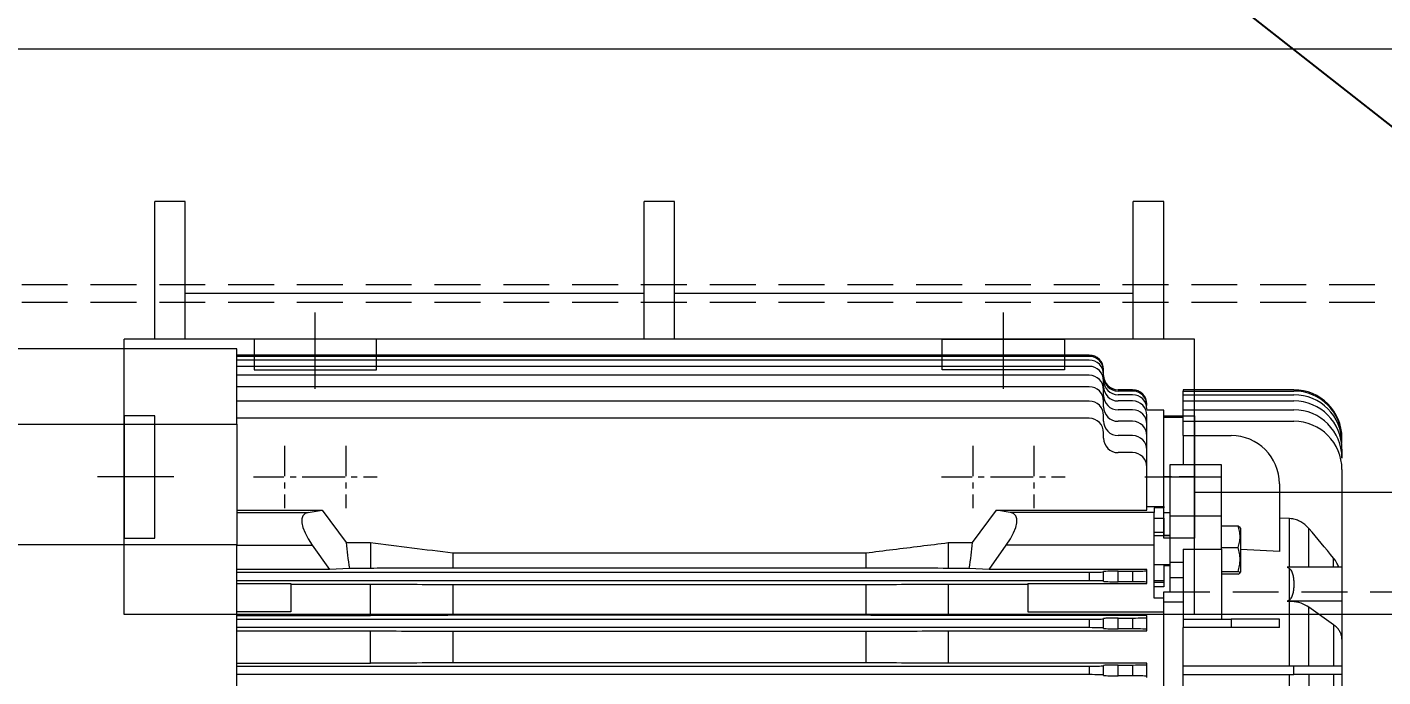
# Model space of a CAD drawing. Header units: millimetres. Extents: x -1229 to 6348, y -522 to 5252.
# Drawn here: x 489 to 1052, y 3184 to 3453 of the extents above; entities that cross this region are included whole.
import ezdxf

# ---------------------------------------------------------------- set-up
doc = ezdxf.new("R2010")
doc.units = ezdxf.units.MM
doc.header["$LTSCALE"] = 25.4
for name, pattern in [('CENTER', [2, 1.25, -0.25, 0.25, -0.25]), ('CENTERX2', [0.8, 0.5, -0.1, 0.1, -0.1]), ('HIDDEN', [0.375, 0.25, -0.125])]:
    doc.linetypes.add(name, pattern=pattern)
doc.layers.get('Defpoints').update_dxf_attribs({"lineweight": 5})
for name, color, linetype, lineweight in [('Centerline', 5, 'CENTERX2', 5), ('CL', 1, 'CENTER', 5), ('HID2', 3, 'HIDDEN', 5), ('TEXT', 104, 'Continuous', 5)]:
    doc.layers.add(name, color=color, linetype=linetype, lineweight=lineweight)
doc.styles.get("Standard").update_dxf_attribs({"font": 'arial.ttf'})
doc.dimstyles.new('STANDARD 2 PLCS$3', dxfattribs={"dimtxt": 25.4, "dimasz": 12.7, "dimexe": 4.572, "dimexo": 1.5875, "dimgap": 2.286, "dimtad": 0, "dimtih": 1, "dimtoh": 1, "dimzin": 4, "dimdsep": 46, "dimtxsty": 'Standard', "dimcen": 2.286, "dimaunit": 1, "dimadec": 0, "dimazin": 1, "dimtfac": 1, "dimtofl": 0, "dimtmove": 1, "dimatfit": 3, "dimfxl": 25.4, "dimtolj": 1, "dimtzin": 4, "dimarcsym": 0})

# ---------------------------------------------------------------- blocks, each defined once
blk = doc.blocks.new('HHI 365TS TOP VIEW')
at = {"color": 7, "linetype": 'Continuous', "lineweight": 5}
for p, q in [((-575.2, 231), (-755.2, 231)), ((-575.2, 199.67), (-575.2, 231)), ((-221.2, 228.4), (-575.2, 228.4)), ((-221.2, 227.88), (-575.2, 227.88)), ((-221.2, 226.33), (-575.2, 226.33)), ((-221.2, 223.73), (-575.2, 223.73)), ((-221.2, 220.05), (-575.2, 220.05)), ((-215.2, 221.88), (-215.2, 222.4)), ((-215.2, 220.33), (-215.2, 221.88)), ((-215.2, 217.94), (-215.2, 220.33)), ((-221.2, 215.26), (-575.2, 215.26)), ((-215.2, 215.35), (-215.2, 217.73)), ((-215.2, 211.68), (-215.2, 214.05)), ((-203.2, 214), (-209.2, 214)), ((-136.2, 214), (-182.2, 214)), ((-182.2, 214), (-182.2, 213.49)), ((-221.2, 209.33), (-575.2, 209.33)), ((-215.2, 206.92), (-215.2, 209.26)), ((-203.2, 213.49), (-209.2, 213.49)), ((-203.2, 211.94), (-209.2, 211.94)), ((-203.2, 209.35), (-209.2, 209.35)), ((-182.2, 211.94), (-182.2, 213.49)), ((-182.2, 213.49), (-136.2, 213.49)), ((-182.2, 209.35), (-182.2, 211.94)), ((-182.2, 211.94), (-136.2, 211.94)), ((-182.2, 205.68), (-182.2, 209.35)), ((-182.2, 209.35), (-136.2, 209.35)), ((-215.2, 201.01), (-215.2, 203.33)), ((-203.2, 205.68), (-209.2, 205.68)), ((-190.2, 205.5), (-197.2, 205.5)), ((-197.2, 199.68), (-197.2, 203.35)), ((-190.2, 165.5), (-190.2, 205.5)), ((-182.2, 200.92), (-182.2, 205.68)), ((-182.2, 205.68), (-136.2, 205.68)), ((-755.2, 199.67), (-575.2, 199.67)), ((-221.2, 202.18), (-575.2, 202.18)), ((-575.2, 199.67), (-575.2, 149.65)), ((-203.2, 200.92), (-209.2, 200.92)), ((-197.2, 194.92), (-197.2, 199.68)), ((-182.2, 202.5), (-190.2, 202.5)), ((-182.2, 195.01), (-182.2, 200.92)), ((-182.2, 200.92), (-136.2, 200.92)), ((-215.2, 193.9), (-215.2, 196.18)), ((-203.2, 195.01), (-209.2, 195.01)), ((-197.2, 189.01), (-197.2, 194.92)), ((-182.2, 195.01), (-162.2, 195.01)), ((-182.2, 195.01), (-182.2, 182.81)), ((-203.2, 187.9), (-209.2, 187.9)), ((-197.2, 181.9), (-197.2, 189.01)), ((-116.2, 189.35), (-116.2, 185.68)), ((-197.2, 163.96), (-197.2, 181.9)), ((-166.2, 182.81), (-187.7, 182.81)), ((-187.7, 182.81), (-187.7, 161.6)), ((-166.2, 161.6), (-166.2, 182.81)), ((-116.2, 180.92), (-116.2, 140.36)), ((-142.2, 175.01), (-142.2, 146.9)), ((-575.2, 163.96), (-539.73, 163.96)), ((-545.48, 163.08), (-539.73, 163.96)), ((-539.73, 163.96), (-529.73, 150.55)), ((-269.67, 150.55), (-259.67, 163.96)), ((-253.92, 163.08), (-259.67, 163.96)), ((-259.67, 163.96), (-197.2, 163.96)), ((-197.2, 165.5), (-190.2, 165.5)), ((-190.2, 165.01), (-194.2, 165.01)), ((-194.2, 165.01), (-194.2, 163.08)), ((-190.2, 165.5), (-190.2, 165.01)), ((-190.2, 162.95), (-190.2, 165.01)), ((-575.2, 163.08), (-545.48, 163.08)), ((-194.2, 163.08), (-253.92, 163.08)), ((-194.2, 149.45), (-194.2, 163.08)), ((-194.2, 160.74), (-190.2, 160.74)), ((-187.7, 162.95), (-190.2, 162.95)), ((-190.2, 160.74), (-190.2, 153.66)), ((-187.7, 161.6), (-187.7, 142.47)), ((-166.2, 161.6), (-187.7, 161.6)), ((-166.2, 147.79), (-166.2, 161.6)), ((-137.92, 160.52), (-142.2, 160.72)), ((-137.92, 140.33), (-137.92, 160.52)), ((-194.2, 154.84), (-190.2, 154.84)), ((-187.7, 153.43), (-194.2, 153.43)), ((-190.2, 153.66), (-187.7, 153.66)), ((-190.2, 153.43), (-190.2, 153.66)), ((-166.2, 157.46), (-159.34, 157.46)), ((-158.2, 156.43), (-158.54, 157.01)), ((-158.2, 147.43), (-158.2, 156.43)), ((-129.92, 140.36), (-129.92, 156.38)), ((-575.2, 149.65), (-755.2, 149.65)), ((-575.2, -149.65), (-575.2, 149.65)), ((-575.2, 149.45), (-543.8, 149.45)), ((-543.8, 149.45), (-536.71, 139.45)), ((-529.73, 150.55), (-519.7, 150.55)), ((-519.7, 150.55), (-519.7, 139.87)), ((-279.7, 150.55), (-269.67, 150.55)), ((-279.7, 150.55), (-279.7, 139.87)), ((-262.69, 139.45), (-255.6, 149.45)), ((-194.2, 149.45), (-255.6, 149.45)), ((-194.2, 127.46), (-194.2, 149.45)), ((-182.2, 147.79), (-166.2, 147.79)), ((-182.2, 147.79), (-182.2, 118.75)), ((-166.2, 148.58), (-159.34, 148.58)), ((-166.2, 147.79), (-166.2, 118.75)), ((-142.2, 146.9), (-158.2, 147.72)), ((-158.2, 138.43), (-158.2, 147.43)), ((-485.41, 146.3), (-485.41, 140.01)), ((-485.41, 146.3), (-313.99, 146.3)), ((-313.99, 146.3), (-313.99, 140.01)), ((-194.2, 141.43), (-187.7, 141.43)), ((-190.2, 141.43), (-190.2, 140.93)), ((-190.2, 140.93), (-190.2, 132.23)), ((-187.7, 140.93), (-190.2, 140.93)), ((-187.7, 142.47), (-182.2, 142.47)), ((-187.7, 142.47), (-187.7, 136.12)), ((-119.71, 140.36), (-119.71, 144.15)), ((-536.71, 139.45), (-575.2, 139.45)), ((-575.2, 138.25), (-221.2, 138.25)), ((-528.41, 139.87), (-536.71, 139.45)), ((-519.7, 139.87), (-528.41, 139.87)), ((-313.99, 140.01), (-485.41, 140.01)), ((-270.99, 139.87), (-279.7, 139.87)), ((-262.69, 139.45), (-270.99, 139.87)), ((-197.2, 139.45), (-262.69, 139.45)), ((-221.2, 138.25), (-221.2, 134.75)), ((-215.2, 138.44), (-215.2, 138.51)), ((-215.2, 134.56), (-215.2, 138.44)), ((-209.2, 138.7), (-203.2, 138.7)), ((-209.2, 134.3), (-209.2, 138.7)), ((-203.2, 138.7), (-203.2, 134.3)), ((-197.2, 138.89), (-197.2, 139.45)), ((-197.2, 134.11), (-197.2, 138.89)), ((-187.7, 136.12), (-182.2, 136.12)), ((-187.7, 136.12), (-187.7, 130.07)), ((-166.2, 138.56), (-159.34, 138.56)), ((-159.34, 137.41), (-166.2, 137.41)), ((-158.54, 137.85), (-158.2, 138.43)), ((-139, 140.36), (-137.92, 139.75)), ((-116.2, 140.36), (-139, 140.36)), ((-137.92, 126.83), (-137.92, 139.75)), ((-116.2, 140.36), (-116.2, 126.22)), ((-221.2, 134.75), (-575.2, 134.75)), ((-575.2, 133.56), (-552.7, 133.56)), ((-552.7, 133.56), (-552.7, 121.82)), ((-552.7, 133.31), (-519.7, 133.31)), ((-519.7, 120.24), (-519.7, 133.31)), ((-485.41, 133.19), (-313.99, 133.19)), ((-485.41, 133.19), (-485.41, 120.37)), ((-313.99, 133.19), (-313.99, 120.37)), ((-279.7, 133.31), (-279.7, 120.24)), ((-279.7, 133.31), (-246.7, 133.31)), ((-246.7, 133.56), (-197.2, 133.56)), ((-246.7, 133.56), (-246.7, 121.82)), ((-215.2, 134.49), (-215.2, 134.56)), ((-203.2, 134.3), (-209.2, 134.3)), ((-197.2, 133.56), (-197.2, 134.11)), ((-194.2, 134.88), (-190.2, 134.88)), ((-190.2, 134.06), (-194.2, 134.06)), ((-190.2, 132.23), (-194.2, 132.23)), ((-190.2, 130.07), (-187.7, 130.07)), ((-190.2, 127.46), (-190.2, 130.07)), ((-190.2, 127.46), (-194.2, 127.46)), ((-190.2, 121.82), (-190.2, 127.46)), ((-182.2, 125.8), (-190.2, 125.8)), ((-137.92, 126.83), (-139, 126.22)), ((-139, 126.22), (-137.92, 126.19)), ((-116.2, 126.22), (-139, 126.22)), ((-137.92, 99.25), (-137.92, 126.19)), ((-116.2, 126.22), (-116.2, 110.47)), ((-552.7, 121.82), (-575.2, 121.82)), ((-575.2, 120.24), (-519.7, 120.24)), ((-575.2, 118.75), (-221.2, 118.75)), ((-313.99, 120.37), (-485.41, 120.37)), ((-197.2, 120.24), (-279.7, 120.24)), ((-246.7, 121.82), (-190.2, 121.82)), ((-221.2, 118.75), (-221.2, 115.25)), ((-215.2, 118.96), (-215.2, 119.04)), ((-215.2, 115.04), (-215.2, 118.96)), ((-209.2, 119.25), (-203.2, 119.25)), ((-209.2, 114.75), (-209.2, 119.25)), ((-203.2, 119.25), (-203.2, 114.75)), ((-197.2, 119.46), (-197.2, 120.24)), ((-197.2, 114.54), (-197.2, 119.46)), ((-190.2, -121.82), (-190.2, 121.82)), ((-182.2, 118.75), (-182.2, 115.25)), ((-182.2, 118.75), (-162.2, 118.75)), ((-162.2, 118.75), (-162.2, 115.25)), ((-142.2, 118.75), (-162.2, 118.75)), ((-142.2, 115.25), (-142.2, 118.75)), ((-129.92, 99.25), (-129.92, 123.71)), ((-119.71, 116.48), (-129.92, 123.71)), ((-221.2, 115.25), (-575.2, 115.25)), ((-575.2, 113.91), (-519.7, 113.91)), ((-519.7, 100.51), (-519.7, 113.91)), ((-485.41, 113.79), (-313.99, 113.79)), ((-485.41, 113.79), (-485.41, 100.63)), ((-313.99, 113.79), (-313.99, 100.63)), ((-279.7, 113.91), (-197.2, 113.91)), ((-279.7, 113.91), (-279.7, 100.51)), ((-215.2, 114.96), (-215.2, 115.04)), ((-203.2, 114.75), (-209.2, 114.75)), ((-197.2, 113.91), (-197.2, 114.54)), ((-182.2, 99.25), (-182.2, 115.25)), ((-162.2, 115.25), (-182.2, 115.25)), ((-142.2, 115.25), (-162.2, 115.25)), ((-119.71, 116.48), (-119.71, 99.25)), ((-575.2, 100.51), (-519.7, 100.51)), ((-575.2, 99.25), (-221.2, 99.25)), ((-221.2, 95.75), (-575.2, 95.75)), ((-313.99, 100.63), (-485.41, 100.63)), ((-197.2, 100.51), (-279.7, 100.51)), ((-221.2, 99.25), (-221.2, 95.75)), ((-215.2, 99.46), (-215.2, 99.54)), ((-215.2, 95.54), (-215.2, 99.46)), ((-209.2, 99.75), (-203.2, 99.75)), ((-209.2, 95.25), (-209.2, 99.75)), ((-203.2, 99.75), (-203.2, 95.25)), ((-197.2, 99.96), (-197.2, 100.51)), ((-197.2, 95.04), (-197.2, 99.96)), ((-136.2, 99.25), (-182.2, 99.25)), ((-182.2, 95.75), (-182.2, 99.25)), ((-182.2, 79.75), (-182.2, 95.75)), ((-182.2, 95.75), (-136.2, 95.75)), ((-137.92, 79.75), (-137.92, 95.75)), ((-136.2, 95.75), (-136.2, 99.25)), ((-116.2, 99.25), (-136.2, 99.25)), ((-116.2, 95.75), (-136.2, 95.75)), ((-129.92, 95.75), (-129.92, 79.75)), ((-119.71, 95.75), (-119.71, 79.75)), ((-116.2, 99.25), (-116.2, 95.75)), ((-215.2, 95.46), (-215.2, 95.54)), ((-203.2, 95.25), (-209.2, 95.25)), ((-197.2, 94.6), (-197.2, 95.04))]:
    blk.add_line(p, q, dxfattribs=at)
for centre, radius, start, end in [((-221.2, 222.4), 6, 0, 90), ((-221.2, 221.88), 6, 0, 90), ((-221.2, 220.33), 6, 0, 90), ((-221.2, 217.73), 6, 0, 90), ((-221.2, 214.05), 6, 0, 90), ((-209.2, 220), 6, 180, 270), ((-221.2, 209.26), 6, 0, 90), ((-209.2, 219.49), 6, 180, 270), ((-209.2, 217.94), 6, 180, 270), ((-209.2, 215.35), 6, 180, 270), ((-203.2, 208), 6, 0, 90), ((-136.2, 194), 20, 0, 90), ((-221.2, 203.33), 6, 0, 90), ((-209.2, 211.68), 6, 180, 270), ((-203.2, 207.49), 6, 0, 90), ((-203.2, 205.94), 6, 0, 90), ((-203.2, 203.35), 6, 0, 90), ((-136.2, 193.49), 20, 0, 90), ((-136.2, 191.94), 20, 0, 90), ((-136.2, 189.35), 20, 0, 90), ((-209.2, 206.92), 6, 180, 270), ((-203.2, 199.68), 6, 0, 90), ((-136.2, 185.68), 20, 0, 90), ((-221.2, 196.18), 6, 0, 90), ((-209.2, 201.01), 6, 180, 270), ((-203.2, 194.92), 6, 0, 90), ((-136.2, 180.92), 20, 0, 90), ((-209.2, 193.9), 6, 180, 270), ((-203.2, 189.01), 6, 0, 90), ((-162.2, 175.01), 20, 0, 90), ((-203.2, 181.9), 6, 0, 90)]:
    blk.add_arc(centre, radius, start, end, dxfattribs=at)
for centre, major_axis, ratio, start_param, end_param in [((-533.19, 148.14), (-14.1, 14.1), 0.36397, 6.021386, 7.417649), ((-266.21, 148.14), (14.1, 14.1), 0.36397, 5.148721, 6.544985), ((-324.49, 0), (-193.11, 193.11), 0.36397, 0.399576, 0.473089), ((-474.91, 0), (193.11, 193.11), 0.36397, 5.810097, 5.883609), ((-221.2, 138.44), (6, 0), 0.031426, 4.712389, 6.283185), ((-209.2, 138.51), (6, 0), 0.031426, 1.570796, 3.141593), ((-203.2, 138.89), (6, 0), 0.031426, 4.712389, 6.283185), ((-221.2, 134.56), (6, 0), 0.031426, 0, 1.570796), ((-209.2, 134.49), (6, 0), 0.031426, 3.141593, 4.712389), ((-203.2, 134.11), (6, 0), 0.031426, 0, 1.570796), ((-221.2, 118.96), (6, 0), 0.034921, 4.712389, 6.283185), ((-209.2, 119.04), (6, 0), 0.034921, 1.570796, 3.141593), ((-203.2, 119.46), (6, 0), 0.034921, 4.712389, 6.283185), ((-221.2, 115.04), (6, 0), 0.034921, 0, 1.570796), ((-209.2, 114.96), (6, 0), 0.034921, 3.141593, 4.712389), ((-203.2, 114.54), (6, 0), 0.034921, 0, 1.570796), ((-221.2, 99.46), (6, 0), 0.034921, 4.712389, 6.283185), ((-221.2, 95.54), (6, 0), 0.034921, 0, 1.570796), ((-209.2, 99.54), (6, 0), 0.034921, 1.570796, 3.141593), ((-203.2, 99.96), (6, 0), 0.034921, 4.712389, 6.283185), ((-209.2, 95.46), (6, 0), 0.034921, 3.141593, 4.712389), ((-203.2, 95.04), (6, 0), 0.034921, 0, 1.570796)]:
    blk.add_ellipse(centre, major_axis=major_axis, ratio=ratio, start_param=start_param, end_param=end_param, dxfattribs=at)
for points, knots in [([(-129.92, 156.38), (-130.36, 156.86), (-131.26, 157.83), (-132.87, 159), (-134.66, 159.89), (-136.37, 160.38), (-137.48, 160.48), (-137.92, 160.52)], [0, 0, 0, 0, 0.211243, 0.427978, 0.639427, 0.858174, 1, 1, 1, 1]), ([(-159.34, 148.58), (-159.08, 149.31), (-158.87, 150.04), (-158.57, 151.51), (-158.49, 152.26), (-158.49, 153.39), (-158.51, 153.77), (-158.59, 154.52), (-158.64, 154.89), (-158.86, 156), (-159.08, 156.73), (-159.34, 157.46)], [0, 0, 0, 0, 0.25, 0.25, 0.5, 0.5, 0.625, 0.625, 0.75, 0.75, 1, 1, 1, 1]), ([(-159.34, 157.46), (-159.07, 157.36), (-158.67, 157.2), (-158.61, 157.04), (-158.59, 156.98)], [0, 0, 0, 0, 0.64627, 1, 1, 1, 1]), ([(-519.7, 150.55), (-513.94, 149.84), (-502.51, 148.43), (-491.08, 147.01), (-485.41, 146.3)], [0, 0, 0, 0, 0.503663, 1, 1, 1, 1]), ([(-313.99, 146.3), (-310.22, 146.77), (-302.64, 147.72), (-291.21, 149.13), (-283.55, 150.08), (-279.7, 150.55)], [0, 0, 0, 0, 0.330077, 0.66341, 1, 1, 1, 1]), ([(-159.34, 138.56), (-159.08, 139.38), (-158.87, 140.2), (-158.57, 141.87), (-158.49, 142.71), (-158.49, 143.99), (-158.51, 144.42), (-158.59, 145.26), (-158.64, 145.68), (-158.86, 146.94), (-159.08, 147.77), (-159.34, 148.58)], [0, 0, 0, 0, 0.25, 0.25, 0.5, 0.5, 0.625, 0.625, 0.75, 0.75, 1, 1, 1, 1]), ([(-117.52, 140.36), (-117.75, 140.92), (-118.31, 142.28), (-119.19, 143.46), (-119.71, 144.15)], [0, 0, 0, 0, 0.412005, 1, 1, 1, 1]), ([(-485.41, 140.01), (-489.18, 139.99), (-496.76, 139.96), (-508.19, 139.92), (-515.85, 139.89), (-519.7, 139.87)], [0, 0, 0, 0, 0.330077, 0.66341, 1, 1, 1, 1]), ([(-279.7, 139.87), (-285.46, 139.89), (-296.89, 139.94), (-308.32, 139.98), (-313.99, 140.01)], [0, 0, 0, 0, 0.503663, 1, 1, 1, 1]), ([(-159.34, 137.41), (-159.08, 137.5), (-158.87, 137.6), (-158.57, 137.79), (-158.49, 137.89), (-158.49, 138.03), (-158.51, 138.08), (-158.59, 138.18), (-158.64, 138.23), (-158.86, 138.37), (-159.08, 138.47), (-159.34, 138.56)], [0, 0, 0, 0, 0.25, 0.25, 0.5, 0.5, 0.625, 0.625, 0.75, 0.75, 1, 1, 1, 1]), ([(-137.92, 126.83), (-137.76, 126.92), (-137.64, 127.03), (-137.43, 127.27), (-137.34, 127.39), (-137.09, 127.78), (-136.97, 128.05), (-136.75, 128.58), (-136.66, 128.86), (-136.5, 129.41), (-136.43, 129.69), (-136.26, 130.51), (-136.18, 131.07), (-136.08, 132.17), (-136.06, 132.73), (-136.06, 133.84), (-136.08, 134.4), (-136.18, 135.51), (-136.26, 136.07), (-136.49, 137.18), (-136.64, 137.73), (-136.97, 138.54), (-137.09, 138.8), (-137.34, 139.18), (-137.43, 139.31), (-137.64, 139.55), (-137.76, 139.66), (-137.92, 139.75)], [0, 0, 0, 0, 0.03125, 0.03125, 0.0625, 0.0625, 0.125, 0.125, 0.1875, 0.1875, 0.25, 0.25, 0.375, 0.375, 0.5, 0.5, 0.625, 0.625, 0.75, 0.75, 0.875, 0.875, 0.9375, 0.9375, 0.96875, 0.96875, 1, 1, 1, 1]), ([(-519.7, 133.31), (-513.95, 133.29), (-502.52, 133.25), (-491.09, 133.21), (-485.41, 133.19)], [0, 0, 0, 0, 0.503027, 1, 1, 1, 1]), ([(-313.99, 133.19), (-308.31, 133.21), (-296.88, 133.25), (-285.45, 133.29), (-279.7, 133.31)], [0, 0, 0, 0, 0.496973, 1, 1, 1, 1]), ([(-129.92, 123.71), (-130.96, 124.31), (-133.05, 125.53), (-136.02, 126.1), (-137.64, 126.18), (-137.92, 126.19)], [0, 0, 0, 0, 0.452219, 0.904451, 1, 1, 1, 1]), ([(-485.41, 120.37), (-491.09, 120.35), (-502.52, 120.31), (-513.95, 120.26), (-519.7, 120.24)], [0, 0, 0, 0, 0.497042, 1, 1, 1, 1]), ([(-279.7, 120.24), (-285.45, 120.26), (-296.88, 120.31), (-308.31, 120.35), (-313.99, 120.37)], [0, 0, 0, 0, 0.502958, 1, 1, 1, 1]), ([(-519.7, 113.91), (-513.96, 113.89), (-502.53, 113.85), (-491.1, 113.81), (-485.41, 113.79)], [0, 0, 0, 0, 0.502544, 1, 1, 1, 1]), ([(-313.99, 113.79), (-308.3, 113.81), (-296.87, 113.85), (-285.44, 113.89), (-279.7, 113.91)], [0, 0, 0, 0, 0.497456, 1, 1, 1, 1]), ([(-116.2, 110.47), (-116.23, 110.94), (-116.3, 111.9), (-116.82, 113.29), (-117.65, 114.61), (-118.65, 115.67), (-119.41, 116.25), (-119.71, 116.48)], [0, 0, 0, 0, 0.212024, 0.430191, 0.642215, 0.8604, 1, 1, 1, 1]), ([(-116.2, 110.47), (-116.2, 110.14), (-116.2, 109.48), (-116.2, 108.49), (-116.2, 107.49), (-116.2, 106.48), (-116.2, 105.47), (-116.2, 104.45), (-116.2, 103.42), (-116.2, 102.39), (-116.2, 101.35), (-116.2, 100.3), (-116.2, 99.6), (-116.2, 99.25)], [0, 0, 0, 0, 0.090952, 0.181878, 0.272784, 0.363676, 0.45456, 0.54544, 0.636324, 0.727216, 0.818122, 0.909048, 1, 1, 1, 1]), ([(-485.41, 100.63), (-491.1, 100.61), (-502.53, 100.57), (-513.96, 100.53), (-519.7, 100.51)], [0, 0, 0, 0, 0.497477, 1, 1, 1, 1]), ([(-279.7, 100.51), (-285.44, 100.53), (-296.87, 100.57), (-308.3, 100.61), (-313.99, 100.63)], [0, 0, 0, 0, 0.502523, 1, 1, 1, 1]), ([(-116.2, 95.75), (-116.2, 95.38), (-116.2, 94.65), (-116.2, 93.53), (-116.2, 92.42), (-116.2, 91.29), (-116.2, 90.17), (-116.2, 89.03), (-116.2, 87.89), (-116.2, 86.75), (-116.2, 85.59), (-116.2, 84.44), (-116.2, 83.27), (-116.2, 82.11), (-116.2, 80.93), (-116.2, 80.14), (-116.2, 79.75)], [0, 0, 0, 0, 0.0714893, 0.1429506, 0.2143885, 0.2858077, 0.357213, 0.4286088, 0.5, 0.5713912, 0.642787, 0.7141923, 0.7856115, 0.8570494, 0.9285107, 1, 1, 1, 1])]:
    blk.add_open_spline(points, degree=3, knots=knots, dxfattribs=at)
blk.add_open_spline([(-119.71, 144.15), (-123.09, 148.25), (-126.49, 152.32), (-129.92, 156.38)], degree=3, dxfattribs=at)
at = {"layer": 'Centerline', "linetype": 'CENTERX2', "lineweight": 5}
for p, q in [((-555.3, 190.8), (-555.3, 164.8)), ((-529.9, 190.8), (-529.9, 164.8)), ((-269.5, 190.8), (-269.5, 164.8)), ((-244.1, 190.8), (-244.1, 164.8)), ((-568.3, 177.8), (-542.3, 177.8)), ((-542.9, 177.8), (-516.9, 177.8)), ((-282.5, 177.8), (-256.5, 177.8)), ((-257.1, 177.8), (-231.1, 177.8))]:
    blk.add_line(p, q, dxfattribs=at)
blk = doc.blocks.new('*D84')
at = {"layer": 'Defpoints', "color": 0, "linetype": 'Continuous', "ltscale": 3, "transparency": 16777216}
for p in [(1382.83, 3237.67), (1552.51, 2939.69)]:
    blk.add_point(p, dxfattribs=at)
at = {"layer": 'TEXT', "color": 0, "linetype": 'Continuous', "lineweight": -2, "ltscale": 3, "transparency": 16777216}
for p, q in [((1085.88, 3736.86), (1098.58, 3736.86)), ((1098.58, 3736.86), (1376.55, 3248.7)), ((1465.39, 3088.68), (1469.96, 3088.68)), ((1467.67, 3086.39), (1467.67, 3090.97))]:
    blk.add_line(p, q, dxfattribs=at)
at = {"layer": 'TEXT', "color": 0, "linetype": 'Continuous', "ltscale": 3, "transparency": 16777216}
blk.add_solid([(1378.39, 3249.75), (1374.71, 3247.66), (1382.83, 3237.67)], dxfattribs=at)
at = {"layer": 'TEXT', "color": 0, "linetype": 'Continuous', "lineweight": 5, "ltscale": 3, "transparency": 16777216, "insert": (999.84, 3736.86), "char_height": 50.8, "attachment_point": 5}
blk.add_mtext('\\A1;∅343 ', dxfattribs=at)
blk = doc.blocks.new('*D85')
at = {"layer": 'Defpoints', "color": 0, "linetype": 'Continuous', "ltscale": 3, "transparency": 16777216}
for p in [(1387.78, 3151.44), (1547.57, 3025.92)]:
    blk.add_point(p, dxfattribs=at)
at = {"layer": 'TEXT', "color": 0, "linetype": 'Continuous', "lineweight": -2, "ltscale": 3, "transparency": 16777216}
for p, q in [((796.74, 3605.74), (809.44, 3605.74)), ((809.44, 3605.74), (1377.79, 3159.29)), ((1465.39, 3088.68), (1469.96, 3088.68)), ((1467.67, 3086.39), (1467.67, 3090.97))]:
    blk.add_line(p, q, dxfattribs=at)
at = {"layer": 'TEXT', "color": 0, "linetype": 'Continuous', "ltscale": 3, "transparency": 16777216}
blk.add_solid([(1379.1, 3160.95), (1376.48, 3157.62), (1387.78, 3151.44)], dxfattribs=at)
at = {"layer": 'TEXT', "color": 0, "linetype": 'Continuous', "lineweight": 5, "ltscale": 3, "transparency": 16777216, "insert": (599.38, 3605.74), "char_height": 50.8, "attachment_point": 5}
blk.add_mtext('\\A1;∅203 INLET', dxfattribs=at)
blk = doc.blocks.new('*D86')
at = {"layer": 'Defpoints', "color": 0, "linetype": 'Continuous', "ltscale": 3, "transparency": 16777216}
for p in [(1557.73, 3207.67), (1377.62, 2969.69)]:
    blk.add_point(p, dxfattribs=at)
at = {"layer": 'TEXT', "color": 0, "linetype": 'Continuous', "lineweight": -2, "ltscale": 3, "transparency": 16777216}
for p, q in [((1465.39, 3088.68), (1469.96, 3088.68)), ((1467.67, 3086.39), (1467.67, 3090.97)), ((1107.52, 2612.8), (1369.95, 2959.56)), ((1094.82, 2612.8), (1107.52, 2612.8))]:
    blk.add_line(p, q, dxfattribs=at)
at = {"layer": 'TEXT', "color": 0, "linetype": 'Continuous', "ltscale": 3, "transparency": 16777216}
blk.add_solid([(1368.27, 2960.84), (1371.64, 2958.29), (1377.62, 2969.69)], dxfattribs=at)
at = {"layer": 'TEXT', "color": 0, "linetype": 'Continuous', "lineweight": 5, "ltscale": 3, "transparency": 16777216, "insert": (931.38, 2612.8), "char_height": 50.8, "attachment_point": 5}
blk.add_mtext('\\A1;∅298 B.C.', dxfattribs=at)

msp = doc.modelspace()

# ---------------------------------------------------------------- linework, layer by layer
at = {"color": 7, "lineweight": 5}
for p, q in [((315.768, 3444.28), (1590.025, 3444.28)), ((745.648, 3323.63), (745.648, 3380.78)), ((758.348, 3323.63), (758.348, 3380.78)), ((745.648, 3342.68), (555.149, 3342.68)), ((948.848, 3342.68), (758.348, 3342.68)), ((974.248, 3323.63), (529.749, 3323.63)), ((1285.398, 3209.33), (974.248, 3209.33))]:
    msp.add_line(p, q, dxfattribs=at)
at = {"lineweight": 5}
for p, q in [((542.449, 3323.63), (542.449, 3380.78)), ((555.149, 3380.78), (542.449, 3380.78)), ((555.149, 3323.63), (555.149, 3380.78)), ((758.348, 3380.78), (745.648, 3380.78)), ((948.848, 3323.63), (948.848, 3380.78)), ((961.548, 3380.78), (948.848, 3380.78)), ((961.548, 3323.63), (961.548, 3380.78)), ((529.749, 3209.33), (529.749, 3323.63)), ((974.248, 3209.33), (974.248, 3323.63)), ((974.248, 3209.33), (529.749, 3209.33))]:
    msp.add_line(p, q, dxfattribs=at)
at = {"color": 7, "linetype": 'Continuous', "lineweight": 5}
msp.add_line((974.248, 3260.13), (1285.398, 3260.13), dxfattribs=at)
at = {"lineweight": 5}
for points in [[(583.723, 3310.93), (634.523, 3310.93), (634.523, 3323.63), (583.723, 3323.63)], [(920.274, 3310.93), (869.474, 3310.93), (869.474, 3323.63), (920.274, 3323.63)], [(529.749, 3291.88), (529.749, 3241.08), (542.449, 3241.08), (542.449, 3291.88)], [(974.248, 3291.88), (974.248, 3241.08), (961.548, 3241.08), (961.548, 3291.88)]]:
    msp.add_lwpolyline(points, close=True, dxfattribs=at)
at = {"layer": 'CL', "color": 5, "lineweight": 5}
for p, q in [((609.123, 3303.012), (609.123, 3337.543)), ((894.874, 3303.012), (894.874, 3337.544)), ((550.367, 3266.48), (515.835, 3266.48)), ((953.631, 3266.48), (988.162, 3266.48))]:
    msp.add_line(p, q, dxfattribs=at)
at = {"layer": 'HID2', "color": 7, "lineweight": 5, "ltscale": 3}
for p, q in [((315.768, 3346.363), (1485.001, 3346.363)), ((315.768, 3339.124), (1476.248, 3339.124))]:
    msp.add_line(p, q, dxfattribs=at)
at = {"layer": 'HID2', "color": 7, "lineweight": 5}
msp.add_line((974.248, 3266.48), (961.548, 3266.48), dxfattribs=at)
at = {"layer": 'HID2', "color": 7, "linetype": 'HIDDEN', "lineweight": 5, "ltscale": 3}
msp.add_line((961.548, 3218.855), (1285.398, 3218.855), dxfattribs=at)

# ---------------------------------------------------------------- block references
at = {"color": 7, "lineweight": 5}
msp.add_blockref('HHI 365TS TOP VIEW', (1151.698, 3088.68), dxfattribs=at)

# ---------------------------------------------------------------- dimensions: what is measured, and where the dimension line sits
at = {"layer": 'TEXT', "color": 7, "linetype": 'Continuous', "lineweight": 5, "ltscale": 3}
for p1, p2, text, picture, middle in [((1552.51, 2939.691), (1382.834, 3237.669), '<> ', '*D84', (1098.585, 3736.857)), ((1547.569, 3025.918), (1387.775, 3151.442), '<> INLET', '*D85', (809.443, 3605.744)), ((1557.725, 3207.67), (1377.619, 2969.69), '<> B.C.', '*D86', (1107.518, 2612.798))]:
    dim = msp.add_diameter_dim_2p(p1=p1, p2=p2, text=text, dimstyle='STANDARD 2 PLCS$3', override={"dimscale": 1, "dimtxt": 50.8, "dimdec": 0}, dxfattribs=at)
    dim.commit()
    dim.dimension.update_dxf_attribs({"geometry": picture, "text_midpoint": middle, "dimtype": 163})

doc.saveas('drawing.dxf')
